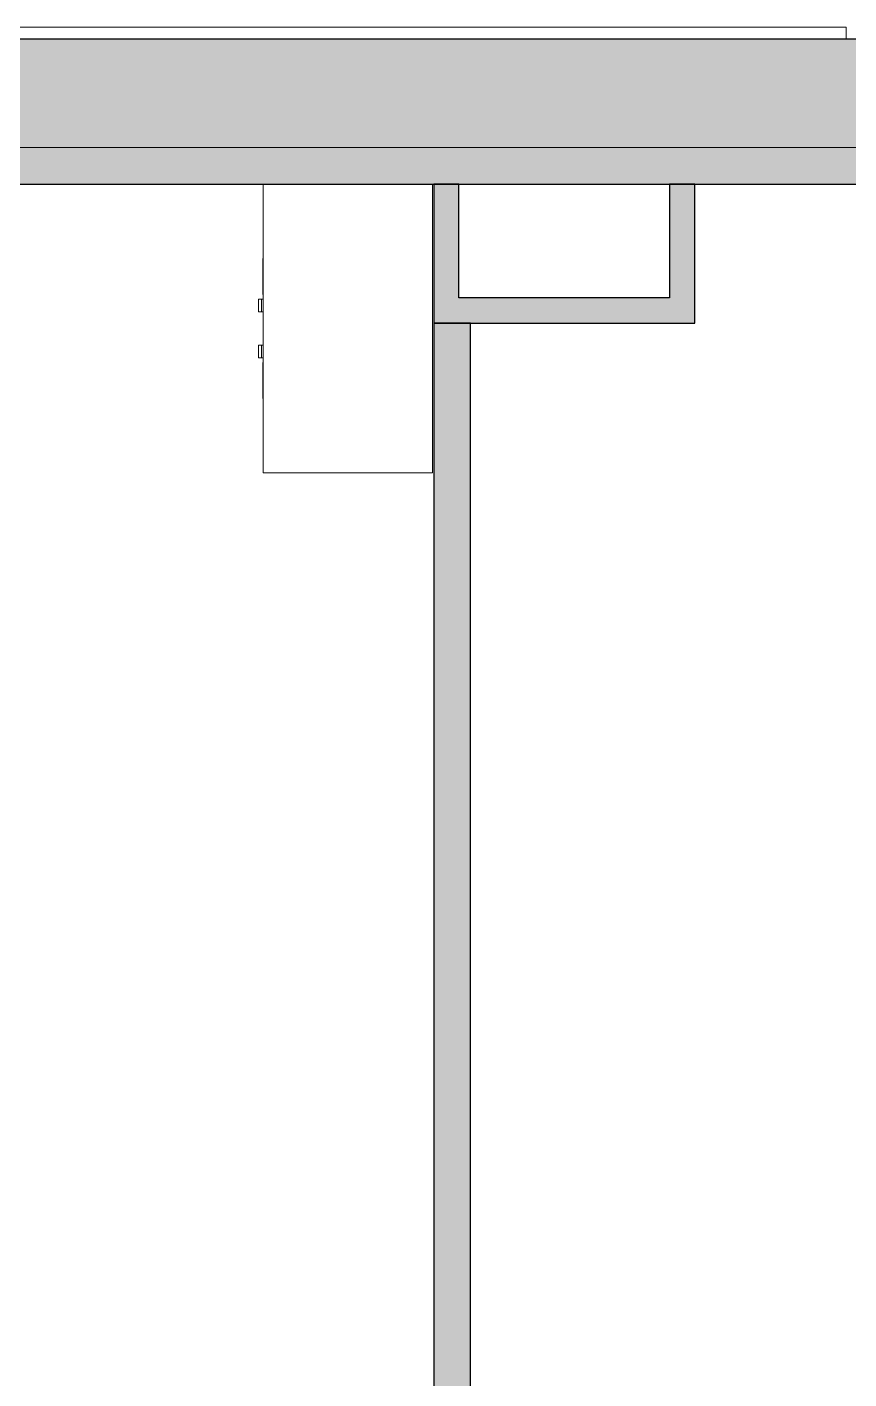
# Model space of a CAD drawing. Header units: millimetres. Extents: x 155927 to 326028, y -36033 to 97293.
# Drawn here: x 188145 to 190426, y 30933 to 34682 of the extents above; entities that cross this region are included whole.
import ezdxf

# ---------------------------------------------------------------- set-up
doc = ezdxf.new("R2010")
doc.units = ezdxf.units.MM
doc.header["$MEASUREMENT"] = 0
for name, color, linetype, lineweight in [('A-GLAZ-CURT', 7, 'CONTINUOUS', 9), ('A-WALL', 7, 'CONTINUOUS', 9), ('A-WALL-PATT', 7, 'CONTINUOUS', 9), ('I-FURN', 8, 'CONTINUOUS', 9), ('I-WALL', 7, 'CONTINUOUS', 9)]:
    doc.layers.add(name, color=color, linetype=linetype, lineweight=lineweight)

msp = doc.modelspace()

# ---------------------------------------------------------------- hatches: boundary and pattern name
at = {"layer": 'A-WALL-PATT'}
h = msp.add_hatch(color=256, dxfattribs=at)
h.paths.add_polyline_path([(230840.8, 34347.6), (230840.8, 34647.6), (229692.8, 34647.6), (229692.8, 34347.6), (230269.8, 34347.6)], flags=0)
h.paths.add_polyline_path([(220908.8, 34347.6), (220908.8, 34647.6), (202317.8, 34647.6), (202317.8, 34347.6), (220564.5, 34347.6)], flags=0)
h.paths.add_polyline_path([(200283.7, 34347.6), (200283.7, 34647.6), (197317.8, 34647.6), (197317.8, 34437.6), (197292.8, 34437.6), (197292.8, 34347.6), (198727.6, 34347.6)], flags=0)
h.paths.add_polyline_path([(195683.8, 34347.6), (195683.8, 34437.6), (195658.8, 34437.6), (195658.8, 34647.6), (193317.8, 34647.6), (193317.8, 34347.6), (195658.8, 34347.6)], flags=0)
h.paths.add_polyline_path([(190533.8, 34347.6), (190533.8, 34647.6), (187318, 34647.6), (187318, 34347.6), (190235.5, 34347.6)], flags=0)
h.paths.add_polyline_path([(185283.8, 34347.6), (185283.8, 34647.6), (166692.8, 34647.6), (166692.8, 34347.6), (184169.7, 34347.6)], flags=0)
h.paths.add_polyline_path([(157908.8, 34347.6), (157908.8, 34647.6), (156760.8, 34647.6), (156760.8, 34347.6), (157480.1, 34347.6)], flags=0)
h = msp.add_hatch(color=256, dxfattribs=at)
h.paths.add_polyline_path([(189324.8, 34245.6), (189324.8, 34347.6), (187318, 34347.6), (187318, 34245.6), (189022.3, 34245.6)], flags=0)
h.paths.add_polyline_path([(185283.8, 34245.6), (185283.8, 34347.6), (176931.2, 34347.6), (176931.2, 34245.6), (184169.7, 34245.6)], flags=0)
h = msp.add_hatch(color=256, dxfattribs=at)
h.paths.add_polyline_path([(197638.4, 34245.6), (197638.4, 34347.6), (197292.8, 34347.6), (197292.8, 34245.6)], flags=0)
h.paths.add_polyline_path([(195683.8, 34245.6), (195683.8, 34347.6), (193317.8, 34347.6), (193317.8, 34245.6), (193875, 34245.6)], flags=0)
h.paths.add_polyline_path([(190533.8, 34245.6), (190533.8, 34347.6), (189324.8, 34347.6), (189324.8, 34245.6), (190235.5, 34245.6)], flags=0)
for points in [[(189343.8, 33930.8), (189343.8, 34245.6), (189273.8, 34245.6), (189273.8, 33930.8)], [(189998, 33860.8), (189998, 34245.6), (189928, 34245.6), (189928, 33860.8)], [(189928, 33860.8), (189928, 33930.8), (189273.8, 33930.8), (189273.8, 33860.8)]]:
    msp.add_hatch(color=256, dxfattribs=at).paths.add_polyline_path(points, flags=0)
h = msp.add_hatch(color=256, dxfattribs=at)
h.paths.add_polyline_path([(189375.8, 28407.6), (189375.8, 28809.6), (189273.8, 28809.6), (189273.8, 28407.6)], flags=0)
h.paths.add_polyline_path([(189375.8, 29819.6), (189375.8, 33860.8), (189273.8, 33860.8), (189273.8, 29819.6)], flags=0)

# ---------------------------------------------------------------- linework, layer by layer
at = {"layer": 'A-GLAZ-CURT', "lineweight": 20}
for p, q in [((190417.8, 34681.6), (187808.8, 34681.6)), ((190417.8, 34647.6), (190417.8, 34681.6)), ((187808.8, 34647.6), (190417.8, 34647.6))]:
    msp.add_line(p, q, dxfattribs=at)
at = {"layer": 'A-WALL', "lineweight": 30}
msp.add_line((190533.8, 34647.6), (187318, 34647.6), dxfattribs=at)
at = {"layer": 'A-WALL'}
for p, q in [((187318, 34347.6), (189324.8, 34347.6)), ((189324.8, 34347.6), (190533.8, 34347.6))]:
    msp.add_line(p, q, dxfattribs=at)
at = {"layer": 'I-FURN'}
for p, q in [((188800.8, 33445.6), (188800.8, 34245.6)), ((189270.8, 33445.6), (189270.8, 34245.6)), ((188800.8, 34039.6), (188799.3, 34039.6)), ((188799.3, 34031.6), (188799.3, 34039.6)), ((188799.3, 34039.6), (188799.3, 34035.6)), ((188800.8, 34039.6), (188799.3, 34039.6)), ((188799.3, 34035.6), (188799.3, 34039.6)), ((188799.3, 34039.6), (188799.3, 34035.6)), ((188800.8, 34039.6), (188799.3, 34039.6)), ((188799.3, 34035.6), (188799.3, 34039.6)), ((188799.3, 34039.6), (188799.3, 34035.6)), ((188799.3, 33947.6), (188799.3, 34031.6)), ((188799.3, 33939.6), (188799.3, 33947.6)), ((188799.3, 33943.6), (188799.3, 33939.6)), ((188799.3, 33943.6), (188799.3, 33939.6)), ((188799.3, 33939.6), (188799.3, 33943.6)), ((188799.3, 33943.6), (188799.3, 33939.6)), ((188799.3, 33939.6), (188799.3, 33943.6)), ((188799.3, 33939.6), (188800.8, 33939.6)), ((188799.3, 33939.6), (188800.8, 33939.6)), ((188799.3, 33939.6), (188800.8, 33939.6)), ((188787.8, 33926.6), (188787.8, 33891.6)), ((188787.8, 33926.6), (188787.8, 33891.6)), ((188787.9, 33926.6), (188788.3, 33926.6)), ((188788.3, 33891.6), (188787.9, 33891.6)), ((188788.3, 33926.6), (188795.8, 33926.6)), ((188795.8, 33891.6), (188788.3, 33891.6)), ((188800.8, 33926.6), (188795.8, 33926.6)), ((188795.8, 33891.6), (188795.8, 33926.6)), ((188800.8, 33926.6), (188795.8, 33926.6)), ((188795.8, 33891.6), (188800.8, 33891.6)), ((188795.8, 33891.6), (188800.8, 33891.6)), ((188800.8, 33926.6), (188799.3, 33926.6)), ((188799.3, 33926.2), (188799.3, 33926.6)), ((188799.3, 33926.6), (188799.3, 33926.2)), ((188787.8, 33799.6), (188787.8, 33764.6)), ((188787.8, 33799.6), (188787.8, 33764.6)), ((188787.9, 33799.6), (188788.3, 33799.6)), ((188788.3, 33799.6), (188795.8, 33799.6)), ((188800.8, 33799.6), (188795.8, 33799.6)), ((188795.8, 33764.6), (188795.8, 33799.6)), ((188800.8, 33799.6), (188795.8, 33799.6)), ((188788.3, 33764.6), (188787.9, 33764.6)), ((188795.8, 33764.6), (188788.3, 33764.6)), ((188795.8, 33764.6), (188800.8, 33764.6)), ((188795.8, 33764.6), (188800.8, 33764.6)), ((188799.3, 33765), (188799.3, 33764.6)), ((188799.3, 33764.6), (188799.3, 33765)), ((188799.3, 33764.6), (188800.8, 33764.6)), ((188800.8, 33751.6), (188799.3, 33751.6)), ((188799.3, 33743.6), (188799.3, 33751.6)), ((188799.3, 33751.6), (188799.3, 33747.6)), ((188800.8, 33751.6), (188799.3, 33751.6)), ((188799.3, 33747.6), (188799.3, 33751.6)), ((188799.3, 33751.6), (188799.3, 33747.6)), ((188800.8, 33751.6), (188799.3, 33751.6)), ((188799.3, 33747.6), (188799.3, 33751.6)), ((188799.3, 33751.6), (188799.3, 33747.6)), ((188799.3, 33659.6), (188799.3, 33743.6)), ((188799.3, 33651.6), (188799.3, 33659.6)), ((188799.3, 33655.6), (188799.3, 33651.6)), ((188799.3, 33655.6), (188799.3, 33651.6)), ((188799.3, 33651.6), (188799.3, 33655.6)), ((188799.3, 33655.6), (188799.3, 33651.6)), ((188799.3, 33651.6), (188799.3, 33655.6)), ((188799.3, 33651.6), (188800.8, 33651.6)), ((188799.3, 33651.6), (188800.8, 33651.6)), ((188799.3, 33651.6), (188800.8, 33651.6)), ((188800.8, 33445.6), (189270.8, 33445.6))]:
    msp.add_line(p, q, dxfattribs=at)
at = {"layer": 'I-WALL'}
for p, q in [((189324.8, 34347.6), (187318, 34347.6)), ((190533.8, 34347.6), (189324.8, 34347.6))]:
    msp.add_line(p, q, dxfattribs=at)
at = {"layer": 'I-WALL', "lineweight": 30}
for p, q in [((187318, 34245.6), (189324.8, 34245.6)), ((189273.8, 34245.6), (189273.8, 33930.8)), ((189343.8, 34245.6), (189273.8, 34245.6)), ((189324.8, 34245.6), (190533.8, 34245.6)), ((189343.8, 33930.8), (189343.8, 34245.6)), ((189928, 34245.6), (189928, 33930.8)), ((189998, 34245.6), (189928, 34245.6)), ((189998, 33860.8), (189998, 34245.6)), ((189273.8, 33930.8), (189273.8, 33860.8)), ((189928, 33930.8), (189343.8, 33930.8)), ((189273.8, 33860.8), (189273.8, 29819.6)), ((189375.8, 33860.8), (189273.8, 33860.8)), ((189273.8, 33860.8), (189928, 33860.8)), ((189375.8, 29819.6), (189375.8, 33860.8)), ((189928, 33860.8), (189998, 33860.8))]:
    msp.add_line(p, q, dxfattribs=at)

doc.saveas('drawing.dxf')
